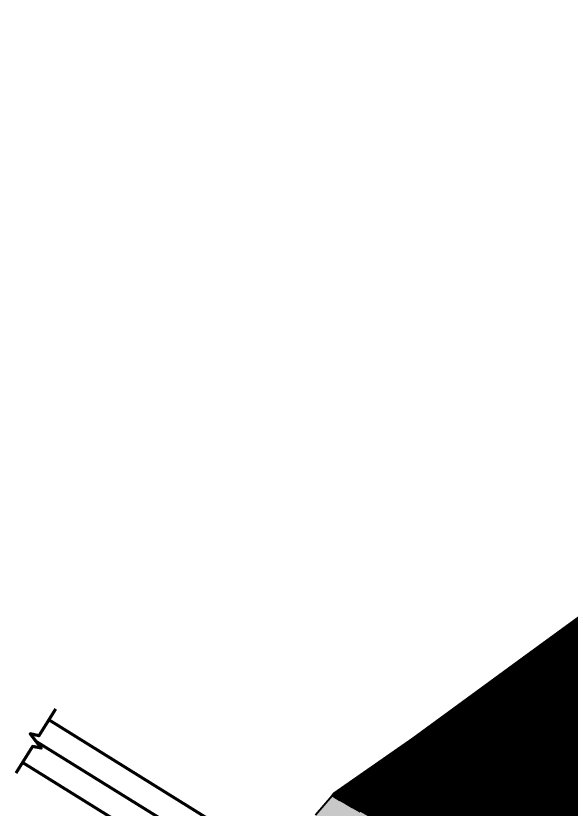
# Model space of a CAD drawing. Header units: metres. Extents: x 729358 to 733474, y 1423022 to 1426173.
# Drawn here: x 729358 to 729802, y 1424729 to 1425362 of the extents above; entities that cross this region are included whole.
import ezdxf

# ---------------------------------------------------------------- set-up
doc = ezdxf.new("R2010")
doc.units = ezdxf.units.M
for name, color, linetype in [('BOUNDARY', 7, 'Continuous'), ('GREEN_AREA', 7, 'Continuous'), ('PARCEL_BORDER', 7, 'Continuous'), ('PARCEL_S', 7, 'Continuous'), ('ROADS_MAIN', 7, 'Continuous')]:
    doc.layers.add(name, color=color, linetype=linetype)

msp = doc.modelspace()

# ---------------------------------------------------------------- hatches: boundary and pattern name
at = {"layer": 'BOUNDARY', "true_color": 0xdcdcdc}
h = msp.add_hatch(dxfattribs=at)
h.set_pattern_fill('SOLID')
h.paths.add_polyline_path([(731147.16, 1424721.86), (731256.16, 1424608.75), (731244.45, 1424320.13), (731216.28, 1423762.84), (731085.59, 1423834.2), (731085.45, 1423834.27), (731029.37, 1423862.74), (731029.22, 1423862.81), (730813.25, 1423963.61), (730747.11, 1423994.49), (730747.07, 1423994.51), (730733.5, 1424000.7), (730660.17, 1424039.15), (730617.42, 1424061.56), (730529.44, 1424109.24), (730310.18, 1424230.03), (730192.73, 1424303.57), (730172.54, 1424316.68), (730172.45, 1424316.74), (729875.07, 1424500.8), (729806.43, 1424543.45), (729687.49, 1424617.38), (729569.32, 1424690.82), (729612.42, 1424741.31), (729675.47, 1424785.2), (729675.56, 1424785.27), (729762.88, 1424849.07), (729816.98, 1424888.6), (729996.73, 1425019.9), (730119.82, 1425084.44), (730120.07, 1425084.58), (730266.65, 1425172.21), (730267.07, 1425172.49), (730267.45, 1425172.81), (730267.81, 1425173.17), (730268.12, 1425173.56), (730268.4, 1425173.98), (730268.63, 1425174.42), (730359.38, 1425372.62), (730359.55, 1425373.05), (730359.68, 1425373.49), (730359.77, 1425373.93), (730395.3, 1425601.1), (730395.35, 1425601.52), (730395.36, 1425601.94), (730395.34, 1425602.37), (730390.26, 1425652.75), (730458.22, 1425806.03), (730647.82, 1425710.72), (730656.83, 1425706.19), (730670.25, 1425699.44), (730680.5, 1425694.29), (730680.96, 1425694.09), (730681.44, 1425693.93), (730681.93, 1425693.82), (730682.43, 1425693.77), (730682.94, 1425693.76), (730683.44, 1425693.81), (730683.94, 1425693.9), (730684.42, 1425694.05), (730684.89, 1425694.24), (730685.33, 1425694.48), (730685.75, 1425694.77), (730686.14, 1425695.09), (730686.49, 1425695.45), (730686.81, 1425695.85), (730687.08, 1425696.27), (730728.18, 1425768.01), (730728.19, 1425768.02), (730769.13, 1425840.14), (730805.64, 1425904.46), (731213.98, 1425663.18), (731130.61, 1425526.56), (731130.37, 1425526.13), (731130.18, 1425525.67), (731130.04, 1425525.2), (731129.94, 1425524.72), (731129.89, 1425524.23), (731129.88, 1425523.74), (731129.93, 1425523.25), (731130.02, 1425522.76), (731130.16, 1425522.29), (731130.35, 1425521.83), (731130.58, 1425521.4), (731130.85, 1425520.99), (731131.17, 1425520.61), (731131.51, 1425520.26), (731131.9, 1425519.94), (731132.31, 1425519.67), (731180.61, 1425490.69), (731133.33, 1425350.71), (731133.22, 1425350.34), (731133.14, 1425349.98), (731105.49, 1425193.29), (731092.66, 1425120.94), (731092.59, 1425120.23), (731084.29, 1424870.04), (731084.29, 1424869.91), (731083.66, 1424789.99), (731083.68, 1424789.51), (731083.74, 1424789.03), (731083.86, 1424788.56), (731084.01, 1424788.11), (731084.21, 1424787.67), (731084.46, 1424787.25), (731084.74, 1424786.85), (731085.05, 1424786.49), (731147.16, 1424721.86), (731147.16, 1424721.86)])
at = {"layer": 'GREEN_AREA', "true_color": 0x96c896}
h = msp.add_hatch(dxfattribs=at)
h.set_pattern_fill('SOLID')
h.paths.add_polyline_path([(729943.53, 1424799.58), (729942.62, 1424791.43), (729941.53, 1424783.3), (729940.27, 1424775.18), (729938.84, 1424767.07), (729937.24, 1424758.97), (729935.47, 1424750.88), (729933.51, 1424742.71), (729931.65, 1424734.95), (729929.91, 1424727.71), (729928.3, 1424720.99), (729926.81, 1424714.78), (729925.44, 1424709.09), (729924.2, 1424703.92), (729923.08, 1424699.27), (729922.09, 1424695.13), (729921.22, 1424691.51), (729920.48, 1424688.4), (729920.16, 1424687.07), (729919.74, 1424687), (729916.28, 1424686.41), (729912.12, 1424685.7), (729907.27, 1424684.88), (729901.73, 1424683.94), (729895.5, 1424682.88), (729888.57, 1424681.7), (729880.95, 1424680.4), (729872.64, 1424678.99), (729863.64, 1424677.46), (729853.95, 1424675.81), (729843.56, 1424674.05), (729832.67, 1424672.2), (729822.08, 1424670.83), (729811.58, 1424669.92), (729801.17, 1424669.45), (729790.85, 1424669.43), (729780.61, 1424669.85), (729770.46, 1424670.72), (729760.4, 1424672.04), (729750.41, 1424673.8), (729740.51, 1424676.01), (729730.67, 1424678.66), (729720.91, 1424681.77), (729711.22, 1424685.32), (729701.6, 1424689.32), (729692.05, 1424693.77), (729682.56, 1424698.68), (729672.97, 1424704.15), (729663.81, 1424709.36), (729655.26, 1424714.22), (729647.33, 1424718.74), (729640, 1424722.91), (729633.28, 1424726.74), (729627.18, 1424730.21), (729621.69, 1424733.34), (729616.8, 1424736.12), (729612.53, 1424738.55), (729610.87, 1424739.5), (729612.42, 1424741.31), (729675.47, 1424785.2), (729675.56, 1424785.27), (729762.88, 1424849.07), (729816.98, 1424888.6), (729838.05, 1424904), (729846.47, 1424906.26), (729846.57, 1424906.28), (729855.56, 1424908.85), (729855.66, 1424908.88), (729864.62, 1424911.6), (729864.72, 1424911.63), (729873.65, 1424914.49), (729873.75, 1424914.53), (729882.66, 1424917.53), (729891, 1424920.36), (729898.79, 1424922.99), (729906.03, 1424925.44), (729912.71, 1424927.69), (729918.83, 1424929.76), (729924.39, 1424931.64), (729929.4, 1424933.34), (729933.85, 1424934.84), (729937.75, 1424936.16), (729938.25, 1424936.33), (729938.45, 1424934.21), (729938.79, 1424930.5), (729939.19, 1424926.27), (729939.64, 1424921.5), (729940.14, 1424916.21), (729940.69, 1424910.38), (729941.29, 1424904.03), (729941.93, 1424897.14), (729942.63, 1424889.73), (729943.38, 1424881.79), (729944.17, 1424873.42), (729944.78, 1424865.16), (729945.22, 1424856.92), (729945.49, 1424848.69), (729945.58, 1424840.47), (729945.51, 1424832.27), (729945.27, 1424824.07), (729944.86, 1424815.9), (729944.28, 1424807.73), (729943.53, 1424799.58)])
h.paths.add_polyline_path([(729924.19, 1424838.98), (729844.85, 1424838.98), (729844.85, 1424741.46), (729924.19, 1424741.46), (729924.19, 1424838.98)])
h.paths.add_polyline_path([(729713.51, 1424709.98), (729713.51, 1424753.22), (729684.4, 1424753.22), (729684.4, 1424709.98), (729713.51, 1424709.98)])
h.paths.add_polyline_path([(729832.15, 1424848.29), (729857.3, 1424848.29), (729857.3, 1424898.52), (729832.15, 1424898.52), (729832.15, 1424848.29)])
h.paths.add_polyline_path([(729882.02, 1424905.24), (729882.02, 1424844.85), (729904.51, 1424844.85), (729904.51, 1424905.24), (729882.02, 1424905.24)])
at = {"layer": 'PARCEL_S', "true_color": 0xffc8c8}
h = msp.add_hatch(dxfattribs=at)
h.set_pattern_fill('SOLID')
h.paths.add_polyline_path([(729713.51, 1424709.98), (729713.51, 1424753.22), (729684.4, 1424753.22), (729684.4, 1424709.98), (729713.51, 1424709.98)])

# ---------------------------------------------------------------- linework, layer by layer
at = {"layer": 'PARCEL_BORDER', "lineweight": 50, "true_color": 0x326432}
msp.add_lwpolyline([(729633.28, 1424726.74), (729627.18, 1424730.21), (729621.69, 1424733.34), (729616.8, 1424736.12), (729612.53, 1424738.55), (729610.87, 1424739.5), (729612.42, 1424741.31), (729675.47, 1424785.2), (729675.56, 1424785.27), (729762.88, 1424849.07), (729816.98, 1424888.6)], dxfattribs=at)
at = {"layer": 'PARCEL_BORDER', "lineweight": 50, "true_color": 0x323232}
msp.add_lwpolyline([(729713.51, 1424709.98), (729713.51, 1424753.22), (729684.4, 1424753.22), (729684.4, 1424709.98), (729713.51, 1424709.98)], close=True, dxfattribs=at)
at = {"layer": 'PARCEL_BORDER', "lineweight": 40, "true_color": 0x323232}
msp.add_lwpolyline([(729597.65, 1424724.01), (729610.87, 1424739.5), (729612.53, 1424738.55), (729612.53, 1424738.55), (729616.8, 1424736.12), (729621.69, 1424733.34), (729627.18, 1424730.21), (729633.28, 1424726.74)], dxfattribs=at)
at = {"layer": 'ROADS_MAIN', "lineweight": 80, "true_color": 0x999999}
for points in [[(729389.84, 1424808.41), (729376.65, 1424787.17), (729369.5, 1424788.67), (729374.02, 1424782.92)], [(731274.01, 1423728.61), (730729.72, 1423997.3), (730306.1, 1424226.85), (729384.59, 1424799.9)], [(729374.02, 1424782.92), (729378.53, 1424777.17), (729371.38, 1424778.67), (729358.19, 1424757.43)], [(729374.02, 1424782.92), (729374.02, 1424782.92)], [(729374.02, 1424782.92), (729516.67, 1424694.47)], [(731256.3, 1423692.74), (730711.34, 1423961.77), (730285.99, 1424192.25), (729363.46, 1424765.93)]]:
    msp.add_lwpolyline(points, dxfattribs=at)

doc.saveas('drawing.dxf')
